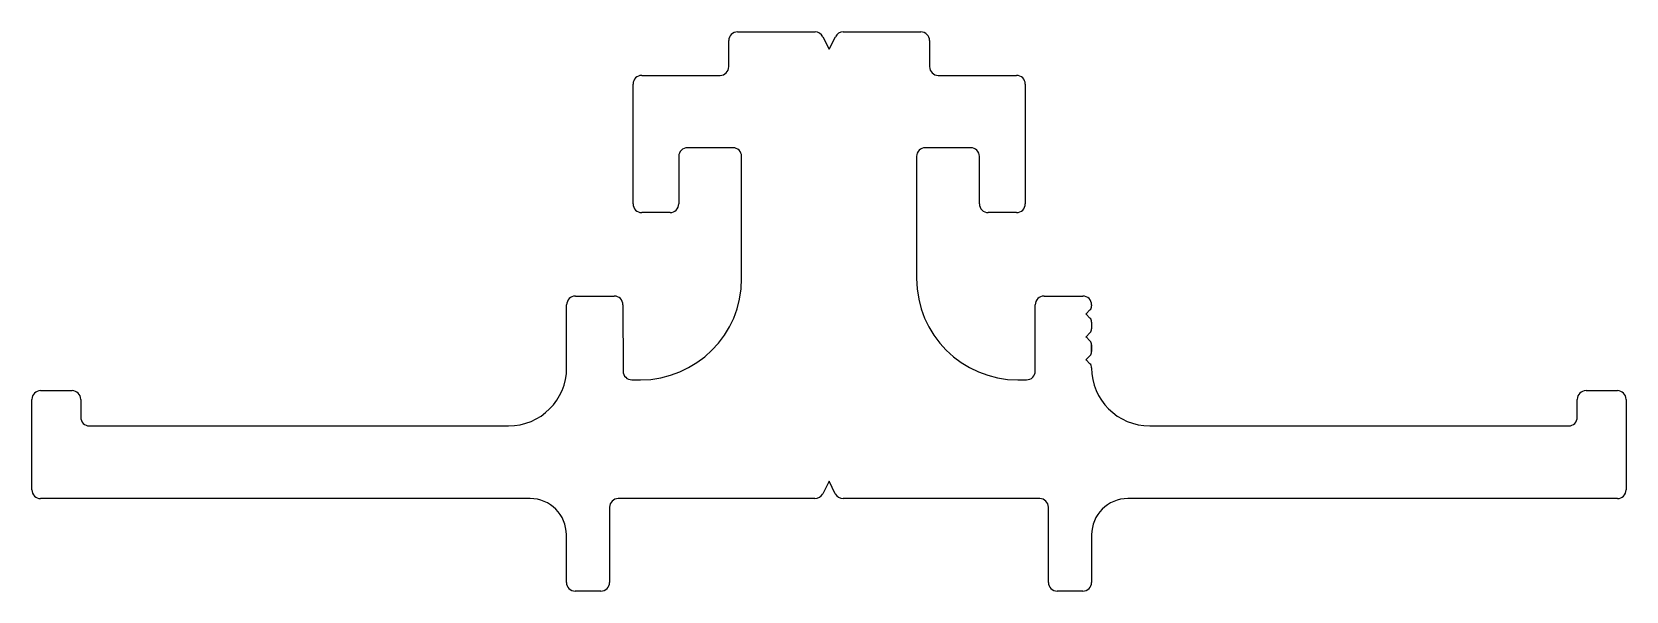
# Model space of a CAD drawing. Header units: inches. Extents: x -34.9 to 34.8, y 0.2 to 24.6.
import ezdxf

# ---------------------------------------------------------------- set-up
doc = ezdxf.new("R2010")
doc.units = ezdxf.units.IN
doc.header["$MEASUREMENT"] = 0
doc.layers.add('5', color=7, linetype='Continuous')

msp = doc.modelspace()

# ---------------------------------------------------------------- linework, layer by layer
at = {"layer": '5', "color": 7, "linetype": 'Continuous'}
for p, q in [((-4.064, 24.649), (-0.674, 24.649)), ((-0.333, 24.439), (-0.057, 23.887)), ((-0.057, 23.887), (0.218, 24.439)), ((0.559, 24.649), (3.949, 24.649)), ((-4.445, 23.129), (-4.445, 24.268)), ((4.33, 24.268), (4.33, 23.129)), ((-8.627, 17.131), (-8.627, 22.367)), ((-8.246, 22.748), (-5.957, 22.748)), ((-5.957, 22.748), (-4.826, 22.748)), ((4.711, 22.748), (5.842, 22.748)), ((5.842, 22.748), (8.132, 22.748)), ((8.513, 22.367), (8.513, 17.131)), ((-4.262, 19.586), (-6.246, 19.586)), ((6.131, 19.586), (4.147, 19.586)), ((-6.627, 19.205), (-6.627, 17.131)), ((-3.881, 13.863), (-3.881, 19.205)), ((3.766, 19.205), (3.766, 13.863)), ((6.512, 17.131), (6.512, 19.205)), ((-7.008, 16.75), (-8.246, 16.75)), ((8.132, 16.75), (6.893, 16.75)), ((-11.529, 9.963), (-11.529, 12.719)), ((-11.147, 13.1), (-9.448, 13.1)), ((-9.067, 12.719), (-9.06, 9.818)), ((8.952, 9.819), (8.952, 12.719)), ((9.333, 13.1), (11.033, 13.1)), ((11.414, 12.719), (11.414, 12.67)), ((11.34, 12.493), (11.169, 12.322)), ((11.169, 12.31), (11.34, 12.139)), ((11.414, 11.963), (11.414, 11.67)), ((11.34, 11.493), (11.169, 11.322)), ((11.169, 11.311), (11.34, 11.139)), ((11.34, 10.493), (11.169, 10.322)), ((11.414, 10.963), (11.414, 10.67)), ((11.414, 10.67), (11.414, 10.963)), ((11.414, 10.963), (11.414, 10.67)), ((11.414, 10.67), (11.414, 10.963)), ((11.414, 10.963), (11.414, 10.67)), ((11.169, 10.311), (11.34, 10.139)), ((-8.679, 9.438), (-8.307, 9.438)), ((8.192, 9.438), (8.571, 9.438)), ((-34.898, 4.629), (-34.898, 8.584)), ((-34.517, 8.965), (-33.145, 8.965)), ((-32.765, 8.585), (-32.765, 7.804)), ((32.639, 7.804), (32.639, 8.584)), ((33.02, 8.965), (34.391, 8.965)), ((34.772, 8.584), (34.772, 4.629)), ((-32.384, 7.423), (-14.068, 7.423)), ((13.954, 7.423), (26.328, 7.423)), ((26.328, 7.423), (29.035, 7.423)), ((29.035, 7.423), (32.258, 7.423)), ((-0.063, 5.01), (-0.339, 4.458)), ((0.213, 4.458), (-0.063, 5.01)), ((-13.127, 4.248), (-34.517, 4.248)), ((-0.68, 4.248), (-9.271, 4.248)), ((9.145, 4.248), (0.553, 4.248)), ((34.391, 4.248), (13.001, 4.248)), ((-9.652, 3.867), (-9.652, 0.583)), ((9.526, 0.583), (9.526, 3.867)), ((-11.54, 0.583), (-11.54, 2.66)), ((11.414, 2.66), (11.414, 0.583)), ((-10.033, 0.202), (-11.159, 0.202)), ((11.033, 0.202), (9.907, 0.202))]:
    msp.add_line(p, q, dxfattribs=at)
for centre, radius, start, end in [((-4.064, 24.268), 0.381, 90, 180), ((-0.674, 24.268), 0.381, 26.56505, 90), ((0.559, 24.268), 0.381, 90, 153.43495), ((3.949, 24.268), 0.381, 0, 90), ((-4.826, 23.129), 0.381, 270, 0), ((4.711, 23.129), 0.381, 180, 270), ((-8.246, 22.367), 0.381, 90, 180), ((8.132, 22.367), 0.381, 360, 90), ((-6.246, 19.205), 0.381, 90, 180), ((-4.262, 19.205), 0.381, 0, 90), ((4.147, 19.205), 0.381, 90, 180), ((6.131, 19.205), 0.381, 360, 90), ((-8.246, 17.131), 0.381, 180, 270), ((-7.008, 17.131), 0.381, 270, 0), ((6.893, 17.131), 0.381, 180, 270), ((8.132, 17.131), 0.381, 270, 360), ((-8.307, 13.863), 4.426, 270, 0), ((8.192, 13.863), 4.426, 180, 270), ((-11.147, 12.719), 0.381, 90, 180), ((-9.448, 12.719), 0.381, 0, 90), ((9.333, 12.719), 0.381, 90, 180), ((11.033, 12.719), 0.381, 360, 90), ((11.164, 12.67), 0.25, 315, 360), ((11.175, 12.316), 0.008, 135, 225), ((11.164, 11.963), 0.25, 0, 45), ((11.175, 11.316), 0.008, 135, 225), ((11.164, 11.67), 0.25, 315, 360), ((11.164, 10.963), 0.25, 0, 45), ((11.164, 10.67), 0.25, 315, 360), ((-14.068, 9.963), 2.54, 270, 360), ((-8.679, 9.819), 0.381, 180.13632, 270), ((8.571, 9.819), 0.381, 270, 0), ((11.175, 10.316), 0.008, 135, 225), ((11.164, 9.963), 0.25, 0, 45), ((13.954, 9.963), 2.54, 180, 270), ((-34.517, 8.584), 0.381, 90, 180), ((-33.145, 8.585), 0.38, 360, 90), ((33.02, 8.584), 0.381, 90, 180), ((34.391, 8.584), 0.381, 0, 90), ((-32.384, 7.804), 0.381, 180, 270), ((32.258, 7.804), 0.381, 270, 0), ((-34.517, 4.629), 0.381, 180, 270), ((-13.127, 2.66), 1.588, 360, 90), ((-9.271, 3.867), 0.381, 90, 180), ((-0.68, 4.629), 0.381, 270, 333.43495), ((0.553, 4.629), 0.381, 206.56505, 270), ((9.145, 3.867), 0.381, 360, 90), ((13.001, 2.66), 1.588, 90, 180), ((34.391, 4.629), 0.381, 270, 0), ((-11.159, 0.583), 0.381, 180, 270), ((-10.033, 0.583), 0.381, 270, 0), ((9.907, 0.583), 0.381, 180, 270), ((11.033, 0.583), 0.381, 270, 360)]:
    msp.add_arc(centre, radius, start, end, dxfattribs=at)

doc.saveas('drawing.dxf')
